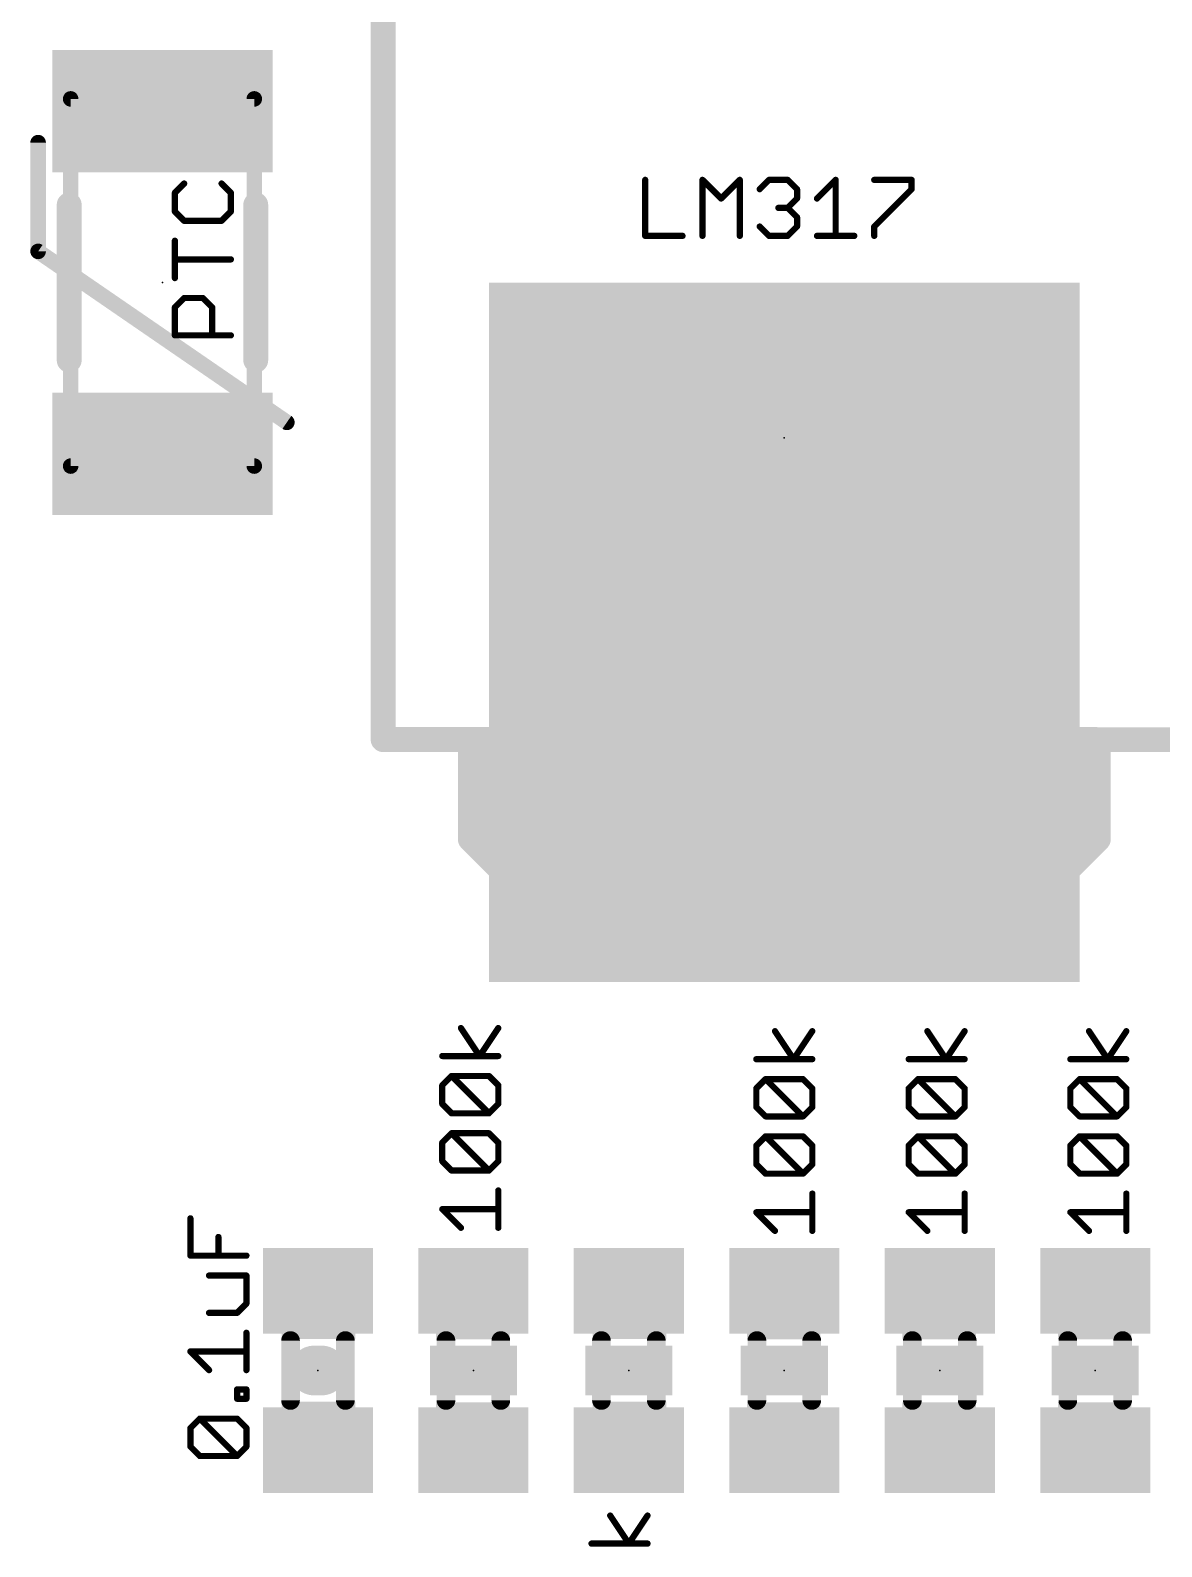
# Model space of a CAD drawing. Extents: x -1.3 to 57.3, y -0.1 to 66.1.
# Drawn here: x 25.59 to 34.83, y 22.69 to 35.08 of the extents above; entities that cross this region are included whole.
import ezdxf

# ---------------------------------------------------------------- set-up
doc = ezdxf.new("R2010")
doc.units = 0
for name, color, linetype in [('21', 31, 'CONTINUOUS'), ('23', 53, 'CONTINUOUS'), ('27', 253, 'CONTINUOUS'), ('31', 253, 'CONTINUOUS'), ('51', 53, 'CONTINUOUS')]:
    doc.layers.add(name, color=color, linetype=linetype)

# ---------------------------------------------------------------- blocks, each defined once
blk = doc.blocks.new('RECT')
blk.add_solid([(-0.5, -0.5), (0.5, -0.5), (-0.5, 0.5), (0.5, 0.5)])

msp = doc.modelspace()

# ---------------------------------------------------------------- linework, layer by layer
at = {"layer": '21'}
for points, const_width in [([(28.4734, 29.2846), (28.473, 35.479)], 0.2032), ([(25.908, 32.385), (25.908, 33.655)], 0.2032), ([(27.432, 33.655), (27.432, 32.385)], 0.2032), ([(27.9095, 24.13), (27.9705, 24.13)], 0.4064)]:
    msp.add_lwpolyline(points, dxfattribs=dict(at, const_width=const_width))
for points, const_width in [([(25.9588, 33.655, 1), (25.8572, 33.655)], 0.1016), ([(27.4828, 33.655, 1), (27.3812, 33.655)], 0.1016), ([(25.8572, 32.385, 1), (25.9588, 32.385)], 0.1016), ([(27.3812, 32.385, 1), (27.4828, 32.385)], 0.1016), ([(28.4226, 29.2846, 1), (28.5242, 29.2846)], 0.1016), ([(27.9095, 24.2316, 1), (27.9095, 24.0284)], 0.2032), ([(27.9705, 24.0284, 1), (27.9705, 24.2316)], 0.2032)]:
    msp.add_lwpolyline(points, format="xyb", dxfattribs=dict(at, const_width=const_width))
at = {"layer": '23'}
for p in [(26.67, 33.02), (31.75, 31.75), (27.94, 24.13), (29.21, 24.13), (30.48, 24.13), (31.75, 24.13), (33.02, 24.13), (34.29, 24.13)]:
    msp.add_point(p, dxfattribs=at)
at = {"layer": '27', "const_width": 0.0508}
for points in [[(26.8475, 33.8288), (26.7712, 33.7525)], [(27.2288, 33.7525), (27.1525, 33.8288)], [(30.6134, 33.8586), (30.6134, 33.401)], [(31.0812, 33.401), (31.0812, 33.8586)], [(31.0812, 33.8586), (31.2337, 33.7061)], [(31.2337, 33.7061), (31.3862, 33.8586)], [(31.3862, 33.8586), (31.3862, 33.401)], [(31.5489, 33.7823), (31.6252, 33.8586)], [(31.6252, 33.8586), (31.7777, 33.8586)], [(31.7777, 33.8586), (31.854, 33.7823)], [(32.0167, 33.7061), (32.1692, 33.8586)], [(32.1692, 33.8586), (32.1692, 33.401)], [(32.4844, 33.8586), (32.7895, 33.8586)], [(32.7895, 33.8586), (32.7895, 33.7823)], [(26.7712, 33.7525), (26.7712, 33.6)], [(27.2288, 33.6), (27.2288, 33.7525)], [(31.854, 33.7061), (31.7777, 33.6298)], [(31.854, 33.7823), (31.854, 33.7061)], [(32.7895, 33.7823), (32.4844, 33.4773)], [(26.7712, 33.6), (26.8475, 33.5237)], [(27.1525, 33.5237), (27.2288, 33.6)], [(31.7777, 33.6298), (31.7014, 33.6298)], [(31.7777, 33.6298), (31.854, 33.5535)], [(31.854, 33.5535), (31.854, 33.4773)], [(26.8475, 33.5237), (27.1525, 33.5237)], [(31.6252, 33.401), (31.5489, 33.4773)], [(31.854, 33.4773), (31.7777, 33.401)], [(32.4844, 33.4773), (32.4844, 33.401)], [(26.7712, 33.056), (26.7712, 33.361)], [(30.6134, 33.401), (30.9185, 33.401)], [(31.7777, 33.401), (31.6252, 33.401)], [(32.0167, 33.401), (32.3217, 33.401)], [(27.2288, 33.2085), (26.7712, 33.2085)], [(26.7712, 32.817), (26.8475, 32.8933)], [(26.7712, 32.5882), (26.7712, 32.817)], [(26.8475, 32.8933), (27, 32.8933)], [(27, 32.8933), (27.0763, 32.817)], [(27.0763, 32.817), (27.0763, 32.5882)], [(27.2288, 32.5882), (26.7712, 32.5882)], [(29.2607, 26.6993), (29.1081, 26.9281)], [(29.4132, 26.9281), (29.2607, 26.6993)], [(31.8261, 26.6739), (31.6735, 26.9027)], [(31.9786, 26.9027), (31.8261, 26.6739)], [(33.0707, 26.6739), (32.9181, 26.9027)], [(33.2232, 26.9027), (33.0707, 26.6739)], [(34.3915, 26.6739), (34.2389, 26.9027)], [(34.544, 26.9027), (34.3915, 26.6739)], [(29.4132, 26.6993), (28.9556, 26.6993)], [(31.9786, 26.6739), (31.521, 26.6739)], [(33.2232, 26.6739), (32.7656, 26.6739)], [(34.544, 26.6739), (34.0864, 26.6739)], [(28.9556, 26.4603), (29.0319, 26.5366)], [(29.0319, 26.5366), (29.3369, 26.5366)], [(29.3369, 26.2315), (29.0319, 26.5366)], [(29.3369, 26.5366), (29.4132, 26.4603)], [(31.521, 26.4349), (31.5973, 26.5112)], [(31.5973, 26.5112), (31.9023, 26.5112)], [(31.9023, 26.2061), (31.5973, 26.5112)], [(31.9023, 26.5112), (31.9786, 26.4349)], [(32.7656, 26.4349), (32.8419, 26.5112)], [(32.8419, 26.5112), (33.1469, 26.5112)], [(33.1469, 26.2061), (32.8419, 26.5112)], [(33.1469, 26.5112), (33.2232, 26.4349)], [(34.0864, 26.4349), (34.1627, 26.5112)], [(34.1627, 26.5112), (34.4677, 26.5112)], [(34.4677, 26.2061), (34.1627, 26.5112)], [(34.4677, 26.5112), (34.544, 26.4349)], [(28.9556, 26.3078), (28.9556, 26.4603)], [(29.4132, 26.4603), (29.4132, 26.3078)], [(31.521, 26.2824), (31.521, 26.4349)], [(31.9786, 26.4349), (31.9786, 26.2824)], [(32.7656, 26.2824), (32.7656, 26.4349)], [(33.2232, 26.4349), (33.2232, 26.2824)], [(34.0864, 26.2824), (34.0864, 26.4349)], [(34.544, 26.4349), (34.544, 26.2824)], [(29.0319, 26.2315), (28.9556, 26.3078)], [(29.4132, 26.3078), (29.3369, 26.2315)], [(31.5973, 26.2061), (31.521, 26.2824)], [(31.9786, 26.2824), (31.9023, 26.2061)], [(32.8419, 26.2061), (32.7656, 26.2824)], [(33.2232, 26.2824), (33.1469, 26.2061)], [(34.1627, 26.2061), (34.0864, 26.2824)], [(34.544, 26.2824), (34.4677, 26.2061)], [(29.3369, 26.2315), (29.0319, 26.2315)], [(31.9023, 26.2061), (31.5973, 26.2061)], [(33.1469, 26.2061), (32.8419, 26.2061)], [(34.4677, 26.2061), (34.1627, 26.2061)], [(28.9556, 25.9926), (29.0319, 26.0688)], [(29.0319, 26.0688), (29.3369, 26.0688)], [(29.3369, 25.7638), (29.0319, 26.0688)], [(29.3369, 26.0688), (29.4132, 25.9926)], [(31.521, 25.9672), (31.5973, 26.0434)], [(31.5973, 26.0434), (31.9023, 26.0434)], [(31.9023, 25.7384), (31.5973, 26.0434)], [(31.9023, 26.0434), (31.9786, 25.9672)], [(32.7656, 25.9672), (32.8419, 26.0434)], [(32.8419, 26.0434), (33.1469, 26.0434)], [(33.1469, 25.7384), (32.8419, 26.0434)], [(33.1469, 26.0434), (33.2232, 25.9672)], [(34.0864, 25.9672), (34.1627, 26.0434)], [(34.1627, 26.0434), (34.4677, 26.0434)], [(34.4677, 25.7384), (34.1627, 26.0434)], [(34.4677, 26.0434), (34.544, 25.9672)], [(28.9556, 25.84), (28.9556, 25.9926)], [(29.4132, 25.9926), (29.4132, 25.84)], [(31.521, 25.8146), (31.521, 25.9672)], [(31.9786, 25.9672), (31.9786, 25.8146)], [(32.7656, 25.8146), (32.7656, 25.9672)], [(33.2232, 25.9672), (33.2232, 25.8146)], [(34.0864, 25.8146), (34.0864, 25.9672)], [(34.544, 25.9672), (34.544, 25.8146)], [(29.0319, 25.7638), (28.9556, 25.84)], [(29.3369, 25.7638), (29.0319, 25.7638)], [(29.4132, 25.84), (29.3369, 25.7638)], [(31.5973, 25.7384), (31.521, 25.8146)], [(31.9786, 25.8146), (31.9023, 25.7384)], [(32.8419, 25.7384), (32.7656, 25.8146)], [(33.2232, 25.8146), (33.1469, 25.7384)], [(34.1627, 25.7384), (34.0864, 25.8146)], [(34.544, 25.8146), (34.4677, 25.7384)], [(31.9023, 25.7384), (31.5973, 25.7384)], [(33.1469, 25.7384), (32.8419, 25.7384)], [(34.4677, 25.7384), (34.1627, 25.7384)], [(29.4132, 25.296), (29.4132, 25.6011)], [(31.9786, 25.2706), (31.9786, 25.5757)], [(33.2232, 25.2706), (33.2232, 25.5757)], [(34.544, 25.2706), (34.544, 25.5757)], [(26.8982, 25.0687), (26.8982, 25.3737)], [(29.1081, 25.296), (28.9556, 25.4486)], [(28.9556, 25.4486), (29.4132, 25.4486)], [(31.6735, 25.2706), (31.521, 25.4231)], [(31.521, 25.4231), (31.9786, 25.4231)], [(32.9181, 25.2706), (32.7656, 25.4231)], [(32.7656, 25.4231), (33.2232, 25.4231)], [(34.2389, 25.2706), (34.0864, 25.4231)], [(34.0864, 25.4231), (34.544, 25.4231)], [(27.127, 25.0687), (27.127, 25.2212)], [(27.3558, 25.0687), (26.8982, 25.0687)], [(27.3558, 24.906), (27.0507, 24.906)], [(27.3558, 24.6772), (27.3558, 24.906)], [(27.2795, 24.6009), (27.3558, 24.6772)], [(27.0507, 24.6009), (27.2795, 24.6009)], [(27.3558, 24.1331), (27.3558, 24.4382)], [(27.0507, 24.1331), (26.8982, 24.2857)], [(26.8982, 24.2857), (27.3558, 24.2857)], [(27.2795, 23.8993), (27.2795, 23.9755)], [(27.2795, 23.9755), (27.3558, 23.9755)], [(27.3558, 23.8993), (27.2795, 23.8993)], [(27.3558, 23.9755), (27.3558, 23.8993)], [(26.8982, 23.6603), (26.9745, 23.7366)], [(26.8982, 23.5078), (26.8982, 23.6603)], [(26.9745, 23.7366), (27.2795, 23.7366)], [(27.2795, 23.4315), (26.9745, 23.7366)], [(27.2795, 23.7366), (27.3558, 23.6603)], [(27.3558, 23.6603), (27.3558, 23.5078)], [(26.9745, 23.4315), (26.8982, 23.5078)], [(27.2795, 23.4315), (26.9745, 23.4315)], [(27.3558, 23.5078), (27.2795, 23.4315)], [(30.4799, 22.716), (30.3273, 22.9448)], [(30.6324, 22.9448), (30.4799, 22.716)], [(30.6324, 22.716), (30.1748, 22.716)]]:
    msp.add_lwpolyline(points, dxfattribs=at)
at = {"layer": '27', "const_width": 0.0254}
for points in [[(26.8565, 33.8198, 1), (26.8385, 33.8378)], [(27.1615, 33.8378, 1), (27.1436, 33.8198)], [(30.6261, 33.8586, 1), (30.6007, 33.8586)], [(31.0939, 33.8586, 1), (31.0685, 33.8586)], [(31.0901, 33.8676, 1), (31.0722, 33.8496)], [(31.3989, 33.8586, 1), (31.3735, 33.8586)], [(31.3952, 33.8496, 1), (31.3772, 33.8676)], [(31.6252, 33.8713, 1), (31.6252, 33.8459)], [(31.6342, 33.8496, 1), (31.6162, 33.8676)], [(31.7867, 33.8676, 1), (31.7687, 33.8496)], [(31.7777, 33.8459, 1), (31.7777, 33.8713)], [(32.1819, 33.8586, 1), (32.1565, 33.8586)], [(32.1782, 33.8496, 1), (32.1602, 33.8676)], [(32.4844, 33.8713, 1), (32.4844, 33.8459)], [(32.8022, 33.8586, 1), (32.7768, 33.8586)], [(32.7895, 33.8459, 1), (32.7895, 33.8713)], [(26.7839, 33.7525, 1), (26.7585, 33.7525)], [(26.7622, 33.7615, 1), (26.7802, 33.7435)], [(27.2415, 33.7525, 1), (27.2161, 33.7525)], [(27.2198, 33.7435, 1), (27.2378, 33.7615)], [(31.2247, 33.715, 1), (31.2427, 33.6971)], [(31.2247, 33.6971, 1), (31.2427, 33.715)], [(31.5399, 33.7913, 1), (31.5579, 33.7733)], [(31.8667, 33.7823, 1), (31.8413, 33.7823)], [(31.8413, 33.7061, 1), (31.8667, 33.7061)], [(31.845, 33.7733, 1), (31.863, 33.7913)], [(31.863, 33.6971, 1), (31.845, 33.715)], [(32.0077, 33.715, 1), (32.0257, 33.6971)], [(32.7768, 33.7823, 1), (32.8022, 33.7823)], [(32.7985, 33.7733, 1), (32.7805, 33.7913)], [(26.7802, 33.609, 1), (26.7622, 33.591)], [(26.7585, 33.6, 1), (26.7839, 33.6)], [(27.2161, 33.6, 1), (27.2415, 33.6)], [(27.2378, 33.591, 1), (27.2198, 33.609)], [(31.7014, 33.6425, 1), (31.7014, 33.6171)], [(31.7867, 33.6388, 1), (31.7687, 33.6208)], [(31.7687, 33.6388, 1), (31.7867, 33.6208)], [(31.7777, 33.6171, 1), (31.7777, 33.6425)], [(31.8667, 33.5535, 1), (31.8413, 33.5535)], [(26.8475, 33.5364, 1), (26.8475, 33.511)], [(26.8385, 33.5147, 1), (26.8565, 33.5327)], [(27.1436, 33.5327, 1), (27.1615, 33.5147)], [(27.1525, 33.511, 1), (27.1525, 33.5364)], [(31.5579, 33.4862, 1), (31.5399, 33.4683)], [(31.8413, 33.4773, 1), (31.8667, 33.4773)], [(31.845, 33.5445, 1), (31.863, 33.5625)], [(31.863, 33.4683, 1), (31.845, 33.4862)], [(32.4971, 33.4773, 1), (32.4717, 33.4773)], [(32.4755, 33.4862, 1), (32.4934, 33.4683)], [(26.7839, 33.361, 1), (26.7585, 33.361)], [(30.6134, 33.4137, 1), (30.6134, 33.3883)], [(30.6007, 33.401, 1), (30.6261, 33.401)], [(30.9185, 33.3883, 1), (30.9185, 33.4137)], [(31.0685, 33.401, 1), (31.0939, 33.401)], [(31.3735, 33.401, 1), (31.3989, 33.401)], [(31.6252, 33.4137, 1), (31.6252, 33.3883)], [(31.6162, 33.392, 1), (31.6342, 33.41)], [(31.7687, 33.41, 1), (31.7867, 33.392)], [(31.7777, 33.3883, 1), (31.7777, 33.4137)], [(32.0167, 33.4137, 1), (32.0167, 33.3883)], [(32.1565, 33.401, 1), (32.1819, 33.401)], [(32.3217, 33.3883, 1), (32.3217, 33.4137)], [(32.4717, 33.401, 1), (32.4971, 33.401)], [(26.7712, 33.2212, 1), (26.7712, 33.1958)], [(27.2288, 33.1958, 1), (27.2288, 33.2212)], [(26.7585, 33.056, 1), (26.7839, 33.056)], [(26.7839, 32.817, 1), (26.7585, 32.817)], [(26.7622, 32.826, 1), (26.7802, 32.808)], [(26.8475, 32.906, 1), (26.8475, 32.8806)], [(26.8565, 32.8843, 1), (26.8385, 32.9022)], [(27.009, 32.9022, 1), (26.991, 32.8843)], [(27, 32.8806, 1), (27, 32.906)], [(27.089, 32.817, 1), (27.0636, 32.817)], [(27.0673, 32.808, 1), (27.0853, 32.826)], [(26.7712, 32.6009, 1), (26.7712, 32.5755)], [(26.7585, 32.5882, 1), (26.7839, 32.5882)], [(27.0636, 32.5882, 1), (27.089, 32.5882)], [(27.2288, 32.5755, 1), (27.2288, 32.6009)], [(29.1187, 26.9351, 1), (29.0976, 26.921)], [(29.4238, 26.921, 1), (29.4026, 26.9351)], [(31.6841, 26.9097, 1), (31.663, 26.8956)], [(31.9892, 26.8956, 1), (31.968, 26.9097)], [(32.9287, 26.9097, 1), (32.9076, 26.8956)], [(33.2338, 26.8956, 1), (33.2126, 26.9097)], [(34.2495, 26.9097, 1), (34.2284, 26.8956)], [(34.5546, 26.8956, 1), (34.5334, 26.9097)], [(28.9556, 26.712, 1), (28.9556, 26.6866)], [(29.2501, 26.7063, 1), (29.2712, 26.6923)], [(29.2501, 26.6923, 1), (29.2712, 26.7063)], [(29.4132, 26.6866, 1), (29.4132, 26.712)], [(31.521, 26.6866, 1), (31.521, 26.6612)], [(31.8155, 26.6809, 1), (31.8366, 26.6669)], [(31.8155, 26.6669, 1), (31.8366, 26.6809)], [(31.9786, 26.6612, 1), (31.9786, 26.6866)], [(32.7656, 26.6866, 1), (32.7656, 26.6612)], [(33.0601, 26.6809, 1), (33.0812, 26.6669)], [(33.0601, 26.6669, 1), (33.0812, 26.6809)], [(33.2232, 26.6612, 1), (33.2232, 26.6866)], [(34.0864, 26.6866, 1), (34.0864, 26.6612)], [(34.3809, 26.6809, 1), (34.402, 26.6669)], [(34.3809, 26.6669, 1), (34.402, 26.6809)], [(34.544, 26.6612, 1), (34.544, 26.6866)], [(29.0319, 26.5493, 1), (29.0319, 26.5239)], [(29.0409, 26.5456, 1), (29.0229, 26.5276)], [(29.0409, 26.5276, 1), (29.0229, 26.5456)], [(29.3459, 26.5456, 1), (29.328, 26.5276)], [(29.3369, 26.5239, 1), (29.3369, 26.5493)], [(31.5973, 26.5239, 1), (31.5973, 26.4985)], [(31.6063, 26.5202, 1), (31.5883, 26.5022)], [(31.6063, 26.5022, 1), (31.5883, 26.5202)], [(31.9113, 26.5202, 1), (31.8934, 26.5022)], [(31.9023, 26.4985, 1), (31.9023, 26.5239)], [(32.8419, 26.5239, 1), (32.8419, 26.4985)], [(32.8509, 26.5202, 1), (32.8329, 26.5022)], [(32.8509, 26.5022, 1), (32.8329, 26.5202)], [(33.1559, 26.5202, 1), (33.138, 26.5022)], [(33.1469, 26.4985, 1), (33.1469, 26.5239)], [(34.1627, 26.5239, 1), (34.1627, 26.4985)], [(34.1717, 26.5202, 1), (34.1537, 26.5022)], [(34.1717, 26.5022, 1), (34.1537, 26.5202)], [(34.4767, 26.5202, 1), (34.4588, 26.5022)], [(34.4677, 26.4985, 1), (34.4677, 26.5239)], [(28.9683, 26.4603, 1), (28.9429, 26.4603)], [(28.9466, 26.4693, 1), (28.9646, 26.4514)], [(29.4259, 26.4603, 1), (29.4005, 26.4603)], [(29.4042, 26.4514, 1), (29.4222, 26.4693)], [(31.5337, 26.4349, 1), (31.5083, 26.4349)], [(31.512, 26.4439, 1), (31.53, 26.426)], [(31.9913, 26.4349, 1), (31.9659, 26.4349)], [(31.9696, 26.426, 1), (31.9876, 26.4439)], [(32.7783, 26.4349, 1), (32.7529, 26.4349)], [(32.7566, 26.4439, 1), (32.7746, 26.426)], [(33.2359, 26.4349, 1), (33.2105, 26.4349)], [(33.2142, 26.426, 1), (33.2322, 26.4439)], [(34.0991, 26.4349, 1), (34.0737, 26.4349)], [(34.0774, 26.4439, 1), (34.0954, 26.426)], [(34.5567, 26.4349, 1), (34.5313, 26.4349)], [(34.535, 26.426, 1), (34.553, 26.4439)], [(28.9646, 26.3168, 1), (28.9466, 26.2988)], [(28.9429, 26.3078, 1), (28.9683, 26.3078)], [(29.4005, 26.3078, 1), (29.4259, 26.3078)], [(29.4222, 26.2988, 1), (29.4042, 26.3168)], [(31.53, 26.2914, 1), (31.512, 26.2734)], [(31.5083, 26.2824, 1), (31.5337, 26.2824)], [(31.9659, 26.2824, 1), (31.9913, 26.2824)], [(31.9876, 26.2734, 1), (31.9696, 26.2914)], [(32.7746, 26.2914, 1), (32.7566, 26.2734)], [(32.7529, 26.2824, 1), (32.7783, 26.2824)], [(33.2105, 26.2824, 1), (33.2359, 26.2824)], [(33.2322, 26.2734, 1), (33.2142, 26.2914)], [(34.0954, 26.2914, 1), (34.0774, 26.2734)], [(34.0737, 26.2824, 1), (34.0991, 26.2824)], [(34.5313, 26.2824, 1), (34.5567, 26.2824)], [(34.553, 26.2734, 1), (34.535, 26.2914)], [(29.0319, 26.2442, 1), (29.0319, 26.2188)], [(29.0229, 26.2226, 1), (29.0409, 26.2405)], [(29.328, 26.2405, 1), (29.3459, 26.2226)], [(29.328, 26.2226, 1), (29.3459, 26.2405)], [(29.3369, 26.2188, 1), (29.3369, 26.2442)], [(31.5973, 26.2188, 1), (31.5973, 26.1934)], [(31.5883, 26.1972, 1), (31.6063, 26.2151)], [(31.8934, 26.2151, 1), (31.9113, 26.1972)], [(31.8934, 26.1972, 1), (31.9113, 26.2151)], [(31.9023, 26.1934, 1), (31.9023, 26.2188)], [(32.8419, 26.2188, 1), (32.8419, 26.1934)], [(32.8329, 26.1972, 1), (32.8509, 26.2151)], [(33.138, 26.2151, 1), (33.1559, 26.1972)], [(33.138, 26.1972, 1), (33.1559, 26.2151)], [(33.1469, 26.1934, 1), (33.1469, 26.2188)], [(34.1627, 26.2188, 1), (34.1627, 26.1934)], [(34.1537, 26.1972, 1), (34.1717, 26.2151)], [(34.4588, 26.2151, 1), (34.4767, 26.1972)], [(34.4588, 26.1972, 1), (34.4767, 26.2151)], [(34.4677, 26.1934, 1), (34.4677, 26.2188)], [(29.0319, 26.0815, 1), (29.0319, 26.0561)], [(29.0409, 26.0778, 1), (29.0229, 26.0599)], [(29.0409, 26.0599, 1), (29.0229, 26.0778)], [(29.3459, 26.0778, 1), (29.328, 26.0599)], [(29.3369, 26.0561, 1), (29.3369, 26.0815)], [(31.5973, 26.0561, 1), (31.5973, 26.0307)], [(31.6063, 26.0524, 1), (31.5883, 26.0345)], [(31.6063, 26.0345, 1), (31.5883, 26.0524)], [(31.9113, 26.0524, 1), (31.8934, 26.0345)], [(31.9023, 26.0307, 1), (31.9023, 26.0561)], [(32.8419, 26.0561, 1), (32.8419, 26.0307)], [(32.8509, 26.0524, 1), (32.8329, 26.0345)], [(32.8509, 26.0345, 1), (32.8329, 26.0524)], [(33.1559, 26.0524, 1), (33.138, 26.0345)], [(33.1469, 26.0307, 1), (33.1469, 26.0561)], [(34.1627, 26.0561, 1), (34.1627, 26.0307)], [(34.1717, 26.0524, 1), (34.1537, 26.0345)], [(34.1717, 26.0345, 1), (34.1537, 26.0524)], [(34.4767, 26.0524, 1), (34.4588, 26.0345)], [(34.4677, 26.0307, 1), (34.4677, 26.0561)], [(28.9683, 25.9926, 1), (28.9429, 25.9926)], [(28.9466, 26.0016, 1), (28.9646, 25.9836)], [(29.4259, 25.9926, 1), (29.4005, 25.9926)], [(29.4042, 25.9836, 1), (29.4222, 26.0016)], [(31.5337, 25.9672, 1), (31.5083, 25.9672)], [(31.512, 25.9762, 1), (31.53, 25.9582)], [(31.9913, 25.9672, 1), (31.9659, 25.9672)], [(31.9696, 25.9582, 1), (31.9876, 25.9762)], [(32.7783, 25.9672, 1), (32.7529, 25.9672)], [(32.7566, 25.9762, 1), (32.7746, 25.9582)], [(33.2359, 25.9672, 1), (33.2105, 25.9672)], [(33.2142, 25.9582, 1), (33.2322, 25.9762)], [(34.0991, 25.9672, 1), (34.0737, 25.9672)], [(34.0774, 25.9762, 1), (34.0954, 25.9582)], [(34.5567, 25.9672, 1), (34.5313, 25.9672)], [(34.535, 25.9582, 1), (34.553, 25.9762)], [(28.9646, 25.849, 1), (28.9466, 25.8311)], [(28.9429, 25.84, 1), (28.9683, 25.84)], [(29.0319, 25.7765, 1), (29.0319, 25.7511)], [(29.0229, 25.7548, 1), (29.0409, 25.7728)], [(29.328, 25.7728, 1), (29.3459, 25.7548)], [(29.328, 25.7548, 1), (29.3459, 25.7728)], [(29.3369, 25.7511, 1), (29.3369, 25.7765)], [(29.4005, 25.84, 1), (29.4259, 25.84)], [(29.4222, 25.8311, 1), (29.4042, 25.849)], [(31.53, 25.8236, 1), (31.512, 25.8057)], [(31.5083, 25.8146, 1), (31.5337, 25.8146)], [(31.9659, 25.8146, 1), (31.9913, 25.8146)], [(31.9876, 25.8057, 1), (31.9696, 25.8236)], [(32.7746, 25.8236, 1), (32.7566, 25.8057)], [(32.7529, 25.8146, 1), (32.7783, 25.8146)], [(33.2105, 25.8146, 1), (33.2359, 25.8146)], [(33.2322, 25.8057, 1), (33.2142, 25.8236)], [(34.0954, 25.8236, 1), (34.0774, 25.8057)], [(34.0737, 25.8146, 1), (34.0991, 25.8146)], [(34.5313, 25.8146, 1), (34.5567, 25.8146)], [(34.553, 25.8057, 1), (34.535, 25.8236)], [(31.5973, 25.7511, 1), (31.5973, 25.7257)], [(31.5883, 25.7294, 1), (31.6063, 25.7474)], [(31.8934, 25.7474, 1), (31.9113, 25.7294)], [(31.8934, 25.7294, 1), (31.9113, 25.7474)], [(31.9023, 25.7257, 1), (31.9023, 25.7511)], [(32.8419, 25.7511, 1), (32.8419, 25.7257)], [(32.8329, 25.7294, 1), (32.8509, 25.7474)], [(33.138, 25.7474, 1), (33.1559, 25.7294)], [(33.138, 25.7294, 1), (33.1559, 25.7474)], [(33.1469, 25.7257, 1), (33.1469, 25.7511)], [(34.1627, 25.7511, 1), (34.1627, 25.7257)], [(34.1537, 25.7294, 1), (34.1717, 25.7474)], [(34.4588, 25.7474, 1), (34.4767, 25.7294)], [(34.4588, 25.7294, 1), (34.4767, 25.7474)], [(34.4677, 25.7257, 1), (34.4677, 25.7511)], [(29.4259, 25.6011, 1), (29.4005, 25.6011)], [(31.9913, 25.5757, 1), (31.9659, 25.5757)], [(33.2359, 25.5757, 1), (33.2105, 25.5757)], [(34.5567, 25.5757, 1), (34.5313, 25.5757)], [(26.9109, 25.3737, 1), (26.8855, 25.3737)], [(28.9646, 25.4575, 1), (28.9466, 25.4396)], [(28.9556, 25.4612, 1), (28.9556, 25.4359)], [(29.4132, 25.4359, 1), (29.4132, 25.4612)], [(31.53, 25.4321, 1), (31.512, 25.4142)], [(31.521, 25.4358, 1), (31.521, 25.4105)], [(31.9786, 25.4105, 1), (31.9786, 25.4358)], [(32.7746, 25.4321, 1), (32.7566, 25.4142)], [(32.7656, 25.4358, 1), (32.7656, 25.4105)], [(33.2232, 25.4105, 1), (33.2232, 25.4358)], [(34.0954, 25.4321, 1), (34.0774, 25.4142)], [(34.0864, 25.4358, 1), (34.0864, 25.4105)], [(34.544, 25.4105, 1), (34.544, 25.4358)], [(29.0992, 25.287, 1), (29.1171, 25.305)], [(29.4005, 25.296, 1), (29.4259, 25.296)], [(31.6646, 25.2616, 1), (31.6825, 25.2796)], [(31.9659, 25.2706, 1), (31.9913, 25.2706)], [(32.9092, 25.2616, 1), (32.9271, 25.2796)], [(33.2105, 25.2706, 1), (33.2359, 25.2706)], [(34.23, 25.2616, 1), (34.2479, 25.2796)], [(34.5313, 25.2706, 1), (34.5567, 25.2706)], [(27.1397, 25.2212, 1), (27.1143, 25.2212)], [(26.8982, 25.0814, 1), (26.8982, 25.056)], [(26.8855, 25.0687, 1), (26.9109, 25.0687)], [(27.1143, 25.0687, 1), (27.1397, 25.0687)], [(27.3558, 25.056, 1), (27.3558, 25.0814)], [(27.0507, 24.9187, 1), (27.0507, 24.8933)], [(27.3685, 24.906, 1), (27.3431, 24.906)], [(27.3558, 24.8933, 1), (27.3558, 24.9187)], [(27.3431, 24.6772, 1), (27.3685, 24.6772)], [(27.3648, 24.6682, 1), (27.3468, 24.6861)], [(27.0507, 24.6136, 1), (27.0507, 24.5882)], [(27.2706, 24.6099, 1), (27.2885, 24.5919)], [(27.2795, 24.5882, 1), (27.2795, 24.6136)], [(27.3685, 24.4382, 1), (27.3431, 24.4382)], [(26.8982, 24.2984, 1), (26.8982, 24.273)], [(26.9072, 24.2946, 1), (26.8892, 24.2767)], [(27.3558, 24.273, 1), (27.3558, 24.2984)], [(27.0418, 24.1242, 1), (27.0597, 24.1421)], [(27.3431, 24.1331, 1), (27.3685, 24.1331)], [(27.2922, 23.9755, 1), (27.2668, 23.9755)], [(27.2795, 23.9882, 1), (27.2795, 23.9628)], [(27.2795, 23.912, 1), (27.2795, 23.8866)], [(27.3685, 23.9755, 1), (27.3431, 23.9755)], [(27.3558, 23.9628, 1), (27.3558, 23.9882)], [(27.3558, 23.8866, 1), (27.3558, 23.912)], [(27.2668, 23.8993, 1), (27.2922, 23.8993)], [(27.3431, 23.8993, 1), (27.3685, 23.8993)], [(26.9109, 23.6603, 1), (26.8855, 23.6603)], [(26.8892, 23.6693, 1), (26.9072, 23.6513)], [(26.9745, 23.7493, 1), (26.9745, 23.7239)], [(26.9835, 23.7455, 1), (26.9655, 23.7276)], [(26.9835, 23.7276, 1), (26.9655, 23.7455)], [(27.2885, 23.7455, 1), (27.2706, 23.7276)], [(27.2795, 23.7239, 1), (27.2795, 23.7493)], [(27.3685, 23.6603, 1), (27.3431, 23.6603)], [(27.3468, 23.6513, 1), (27.3648, 23.6693)], [(26.9072, 23.5167, 1), (26.8892, 23.4988)], [(26.8855, 23.5078, 1), (26.9109, 23.5078)], [(26.9745, 23.4442, 1), (26.9745, 23.4188)], [(26.9655, 23.4225, 1), (26.9835, 23.4405)], [(27.2706, 23.4405, 1), (27.2885, 23.4225)], [(27.2706, 23.4225, 1), (27.2885, 23.4405)], [(27.2795, 23.4188, 1), (27.2795, 23.4442)], [(27.3431, 23.5078, 1), (27.3685, 23.5078)], [(27.3648, 23.4988, 1), (27.3468, 23.5167)], [(30.3379, 22.9519, 1), (30.3168, 22.9378)], [(30.643, 22.9378, 1), (30.6218, 22.9519)], [(30.1748, 22.7287, 1), (30.1748, 22.7033)], [(30.4693, 22.7231, 1), (30.4904, 22.709)], [(30.4693, 22.709, 1), (30.4904, 22.7231)], [(30.6324, 22.7033, 1), (30.6324, 22.7287)]]:
    msp.add_lwpolyline(points, format="xyb", dxfattribs=at)
at = {"layer": '51'}
for points, const_width in [([(25.92, 34.5518, 1), (25.92, 34.4883)], 0.0635), ([(25.9518, 34.52, 1), (25.8883, 34.52)], 0.0635), ([(27.4518, 34.52, 1), (27.3883, 34.52)], 0.0635), ([(27.42, 34.4883, 1), (27.42, 34.5518)], 0.0635), ([(25.6857, 34.163, 1), (25.6223, 34.163)], 0.0635), ([(25.672, 33.3002, 1), (25.636, 33.2478)], 0.0635), ([(25.6223, 33.274, 1), (25.6857, 33.274)], 0.0635), ([(27.668, 31.8508, 1), (27.704, 31.9032)], 0.0635), ([(25.92, 31.5518, 1), (25.92, 31.4883)], 0.0635), ([(25.8883, 31.52, 1), (25.9518, 31.52)], 0.0635), ([(27.3883, 31.52, 1), (27.4518, 31.52)], 0.0635), ([(27.42, 31.4883, 1), (27.42, 31.5518)], 0.0635), ([(28.4726, 29.3362, 1), (28.4726, 29.2346)], 0.1016), ([(29.2354, 29.183, 1), (29.1338, 29.183)], 0.1016), ([(29.1846, 29.2338, 1), (29.1846, 29.1322)], 0.1016), ([(29.2345, 29.183, 1), (29.1347, 29.183)], 0.0999), ([(29.1846, 29.2329, 1), (29.1846, 29.1331)], 0.0999), ([(29.1846, 29.2207, 1), (29.1846, 29.1209)], 0.0999), ([(34.3662, 29.183, 1), (34.2646, 29.183)], 0.1016), ([(34.3654, 29.183, 1), (34.2655, 29.183)], 0.0999), ([(34.3154, 29.1322, 1), (34.3154, 29.2338)], 0.1016), ([(34.3154, 29.1331, 1), (34.3154, 29.2329)], 0.0999), ([(34.3154, 29.1209, 1), (34.3154, 29.2207)], 0.0999), ([(29.1846, 29.0209, 1), (29.1846, 28.9211)], 0.0999), ([(34.3154, 28.9211, 1), (34.3154, 29.0209)], 0.0999), ([(29.1846, 28.8211, 1), (29.1846, 28.7213)], 0.0999), ([(34.3154, 28.7213, 1), (34.3154, 28.8211)], 0.0999), ([(29.1846, 28.6213, 1), (29.1846, 28.5215)], 0.0999), ([(34.3154, 28.5215, 1), (34.3154, 28.6213)], 0.0999), ([(29.2205, 28.5077, 1), (29.1487, 28.4359)], 0.1016), ([(29.1338, 28.4718, 1), (29.2354, 28.4718)], 0.1016), ([(29.2199, 28.5071, 1), (29.1493, 28.4365)], 0.0999), ([(29.1347, 28.4718, 1), (29.2345, 28.4718)], 0.0999), ([(34.2646, 28.4718, 1), (34.3662, 28.4718)], 0.1016), ([(34.2655, 28.4718, 1), (34.3654, 28.4718)], 0.0999), ([(34.3513, 28.4359, 1), (34.2795, 28.5077)], 0.1016), ([(34.3507, 28.4365, 1), (34.2801, 28.5071)], 0.0999), ([(29.2848, 28.4215, 1), (29.2848, 28.3217)], 0.0999), ([(34.2152, 28.3217, 1), (34.2152, 28.4215)], 0.0999), ([(29.4846, 28.2218, 1), (29.4846, 28.1219)], 0.0999), ([(34.0154, 28.1219, 1), (34.0154, 28.2218)], 0.0999), ([(29.6418, 28.0654, 1), (29.6418, 27.9638)], 0.1016), ([(29.6418, 28.0646, 1), (29.6418, 27.9647)], 0.0999), ([(29.6059, 27.9787, 1), (29.6777, 28.0505)], 0.1016), ([(29.6065, 27.9793, 1), (29.6771, 28.0499)], 0.0999), ([(33.8223, 28.0505, 1), (33.8941, 27.9787)], 0.1016), ([(33.8229, 28.0499, 1), (33.8935, 27.9793)], 0.0999), ([(33.8582, 27.9638, 1), (33.8582, 28.0654)], 0.1016), ([(33.8582, 27.9647, 1), (33.8582, 28.0646)], 0.0999), ([(27.7541, 24.375, 1), (27.6779, 24.375)], 0.0762), ([(28.2021, 24.375, 1), (28.1259, 24.375)], 0.0762), ([(29.0241, 24.375, 1), (28.9479, 24.375)], 0.0762), ([(29.4721, 24.375, 1), (29.3959, 24.375)], 0.0762), ([(30.2941, 24.375, 1), (30.2179, 24.375)], 0.0762), ([(30.7421, 24.375, 1), (30.6659, 24.375)], 0.0762), ([(31.5641, 24.375, 1), (31.4879, 24.375)], 0.0762), ([(32.0121, 24.375, 1), (31.9359, 24.375)], 0.0762), ([(32.8341, 24.375, 1), (32.7579, 24.375)], 0.0762), ([(33.2821, 24.375, 1), (33.2059, 24.375)], 0.0762), ([(34.1041, 24.375, 1), (34.0279, 24.375)], 0.0762), ([(34.5521, 24.375, 1), (34.4759, 24.375)], 0.0762), ([(27.6779, 23.885, 1), (27.7541, 23.885)], 0.0762), ([(28.1259, 23.885, 1), (28.2021, 23.885)], 0.0762), ([(28.9479, 23.885, 1), (29.0241, 23.885)], 0.0762), ([(29.3959, 23.885, 1), (29.4721, 23.885)], 0.0762), ([(30.2179, 23.885, 1), (30.2941, 23.885)], 0.0762), ([(30.6659, 23.885, 1), (30.7421, 23.885)], 0.0762), ([(31.4879, 23.885, 1), (31.5641, 23.885)], 0.0762), ([(31.9359, 23.885, 1), (32.0121, 23.885)], 0.0762), ([(32.7579, 23.885, 1), (32.8341, 23.885)], 0.0762), ([(33.2059, 23.885, 1), (33.2821, 23.885)], 0.0762), ([(34.0279, 23.885, 1), (34.1041, 23.885)], 0.0762), ([(34.4759, 23.885, 1), (34.5521, 23.885)], 0.0762)]:
    msp.add_lwpolyline(points, format="xyb", dxfattribs=dict(at, const_width=const_width))
for points, const_width in [([(25.92, 31.52), (25.92, 34.52)], 0.127), ([(25.92, 34.52), (27.42, 34.52)], 0.127), ([(27.42, 34.52), (27.42, 31.52)], 0.127), ([(25.654, 33.274), (25.654, 34.163)], 0.127), ([(27.686, 31.877), (25.654, 33.274)], 0.127), ([(27.42, 31.52), (25.92, 31.52)], 0.127), ([(35.027, 29.285), (28.4726, 29.2854)], 0.2032), ([(29.1846, 28.4718), (29.1846, 29.183)], 0.2032), ([(29.1846, 29.183), (34.3154, 29.183)], 0.2032), ([(29.1846, 28.4718), (29.1846, 29.183)], 0.1998), ([(29.1846, 29.183), (34.3154, 29.183)], 0.1998), ([(29.1846, 29.1708), (34.3154, 29.1708)], 0.1998), ([(34.3154, 29.183), (34.3154, 28.4718)], 0.2032), ([(34.3154, 29.183), (34.3154, 28.4718)], 0.1998), ([(29.1846, 28.971), (34.3154, 28.971)], 0.1998), ([(29.1846, 28.7712), (34.3154, 28.7712)], 0.1998), ([(29.1846, 28.5714), (34.3154, 28.5714)], 0.1998), ([(29.6418, 28.0146), (29.1846, 28.4718)], 0.2032), ([(29.6418, 28.0146), (29.1846, 28.4718)], 0.1998), ([(34.3154, 28.4718), (33.8582, 28.0146)], 0.2032), ([(34.3154, 28.4718), (33.8582, 28.0146)], 0.1998), ([(29.2848, 28.3716), (34.2152, 28.3716)], 0.1998), ([(29.4846, 28.1718), (34.0154, 28.1718)], 0.1998), ([(33.8582, 28.0146), (29.6418, 28.0146)], 0.2032), ([(33.8582, 28.0146), (29.6418, 28.0146)], 0.1998), ([(27.716, 23.885), (27.716, 24.375)], 0.1524), ([(28.164, 24.375), (28.164, 23.885)], 0.1524), ([(28.986, 23.885), (28.986, 24.375)], 0.1524), ([(29.434, 24.375), (29.434, 23.885)], 0.1524), ([(30.256, 23.885), (30.256, 24.375)], 0.1524), ([(30.704, 24.375), (30.704, 23.885)], 0.1524), ([(31.526, 23.885), (31.526, 24.375)], 0.1524), ([(31.974, 24.375), (31.974, 23.885)], 0.1524), ([(32.796, 23.885), (32.796, 24.375)], 0.1524), ([(33.244, 24.375), (33.244, 23.885)], 0.1524), ([(34.066, 23.885), (34.066, 24.375)], 0.1524), ([(34.514, 24.375), (34.514, 23.885)], 0.1524)]:
    msp.add_lwpolyline(points, dxfattribs=dict(at, const_width=const_width))

# ---------------------------------------------------------------- block references
at = {"layer": '21', "xscale": 0.4064, "yscale": 0.7112}
for p, rotation in [((29.21, 24.13), 270), ((30.48, 24.13), 90), ((31.75, 24.13), 270), ((33.02, 24.13), 270), ((34.29, 24.13), 270)]:
    msp.add_blockref('RECT', p, dxfattribs=dict(at, rotation=rotation))
at = {"layer": '31', "yscale": 1.8, "rotation": 90}
for p in [(26.67, 34.42), (26.67, 31.62)]:
    msp.add_blockref('RECT', p, dxfattribs=at)
at = {"layer": '31'}
for p, xscale, yscale, rotation in [((31.75, 30.162), 4.826, 5.715, 180), ((27.94, 24.78), 0.7, 0.9, 90), ((29.21, 24.78), 0.7, 0.9, 270), ((30.48, 24.78), 0.7, 0.9, 90), ((31.75, 24.78), 0.7, 0.9, 270), ((33.02, 24.78), 0.7, 0.9, 270), ((34.29, 24.78), 0.7, 0.9, 270), ((27.94, 23.48), 0.7, 0.9, 90), ((29.21, 23.48), 0.7, 0.9, 270), ((30.48, 23.48), 0.7, 0.9, 90), ((31.75, 23.48), 0.7, 0.9, 270), ((33.02, 23.48), 0.7, 0.9, 270), ((34.29, 23.48), 0.7, 0.9, 270)]:
    msp.add_blockref('RECT', p, dxfattribs=dict(at, xscale=xscale, yscale=yscale, rotation=rotation))
at = {"layer": '51', "xscale": 0.3, "yscale": 0.5999}
for p, rotation in [((27.9449, 24.5388), 90), ((29.2051, 24.534), 270), ((30.4849, 24.5388), 90), ((31.7452, 24.534), 270), ((33.0151, 24.534), 270), ((34.2852, 24.534), 270), ((27.9449, 23.726), 90), ((29.2051, 23.7212), 270), ((30.4849, 23.726), 90), ((31.7452, 23.7212), 270), ((33.0151, 23.7212), 270), ((34.2852, 23.7212), 270)]:
    msp.add_blockref('RECT', p, dxfattribs=dict(at, rotation=rotation))

doc.saveas('drawing.dxf')
